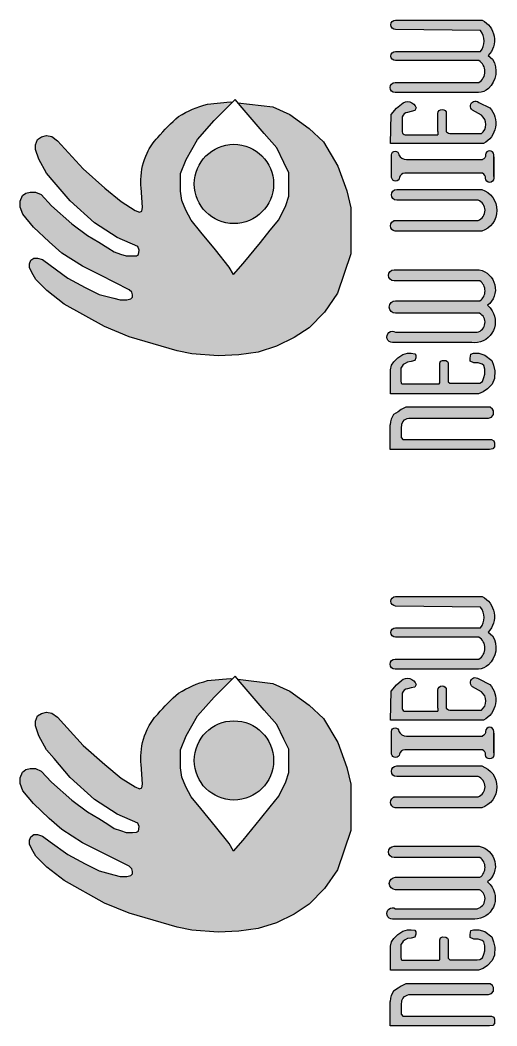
# Model space of a CAD drawing. Header units: millimetres. Extents: x -88727164121 to 1409438023, y -488056698 to 235964078476.
# Drawn here: x -1587241685 to -1459045217, y 2079841730 to 2350353755 of the extents above; entities that cross this region are included whole.
import ezdxf

# ---------------------------------------------------------------- set-up
doc = ezdxf.new("R2010")
doc.units = ezdxf.units.MM
doc.header["$MEASUREMENT"] = 0

msp = doc.modelspace()

# ---------------------------------------------------------------- hatches: boundary and pattern name
at = {"true_color": 0x22346e}
h = msp.add_hatch(color=159, dxfattribs=at)
h.dxf.hatch_style = 1
h.paths.add_polyline_path([(-1460300748.6, 2272176742.1), (-1460882697.3, 2272938235), (-1461545495.6, 2273648972.5, 0.6430154295), (-1463778994.5, 2283197132), (-1486685700, 2283197132, 1), (-1486685700, 2280194956.3), (-1463588502.5, 2280194956.3, -0.5076638907), (-1463588502.5, 2274857740.8), (-1486304716.1, 2274857740.8, 1), (-1486304716.1, 2271521987.1), (-1463731370.7, 2271521987.1, -0.7015073114), (-1464350470.4, 2266423045.5), (-1486304716.1, 2266423045.5, 1.3333676865), (-1487117512.3, 2263636572), (-1465817223.5, 2263636572, 0.6315893322)])
h.paths.add_polyline_path([(-1460313174.4, 2252443087), (-1459652222.9, 2253938369.6), (-1459579349, 2256036711.1), (-1459917142.7, 2257538579.9), (-1460436345.7, 2258846378.3), (-1462244599, 2260261666), (-1463939288, 2260769319.3), (-1465290331, 2260769319.3), (-1466054737.6, 2260538071.1), (-1466272155.9, 2259443256.6), (-1466220366.3, 2258664079.1), (-1465270241.6, 2258207480.7), (-1464105266.7, 2258207480.7), (-1462993243.6, 2257836569.4), (-1462534315.2, 2257465658.1), (-1462282860.3, 2256441229.7), (-1462282860.3, 2255091684.8), (-1462569616.4, 2254215761.9), (-1462904987.4, 2253191340.3), (-1463593383.3, 2252732116.8), (-1464384545.8, 2252664665.4), (-1469702404.6, 2252664665.4), (-1471710785.9, 2252664665.4), (-1472165444.8, 2253072734.1), (-1472165444.8, 2258153526.4), (-1472327498.3, 2258521083.7), (-1472802848.3, 2258769723.9), (-1473672087.1, 2258844789.2), (-1474224004.5, 2258595594.6), (-1474419004.1, 2258082288.3), (-1474419004.1, 2257486863.9), (-1474419004.1, 2252769970.7), (-1474598164.4, 2252561990.7), (-1484070071.8, 2252561990.7), (-1484588287.1, 2252561990.7), (-1484810377, 2252720729.5), (-1484838837.7, 2253342945.2), (-1484838837.7, 2254945216.8), (-1484838837.7, 2255957182.7), (-1484838837.7, 2256767296.8), (-1484507212.1, 2257272730.4), (-1484228161.3, 2257698034.4), (-1483681308.2, 2258014837), (-1483040809.7, 2258385890.3), (-1482112010.5, 2258518250.4), (-1481144763.5, 2258768567.5), (-1480844581.1, 2259536187.3), (-1480844581.1, 2260203681.6), (-1481128084.6, 2260620865.5), (-1482098622.9, 2260757316.6), (-1483108603.3, 2260757316.6), (-1484357790.1, 2260384978.6), (-1485713517.6, 2259504676.2), (-1486723600.9, 2258444239.9), (-1487402508.6, 2257516359.9), (-1487654612.9, 2256323913.1), (-1487684004.5, 2250772633.8), (-1487688724.4, 2249881167.3), (-1464026154.3, 2249881167.3), (-1462740810.5, 2250353962.2), (-1461577602, 2251149089.9)])
h.paths.add_polyline_path([(-1463110958.3, 2304802288.8), (-1485984344.5, 2304802288.8, 1), (-1485984344.5, 2301947965.1), (-1464108451.9, 2301947965.1, -0.6827581019), (-1464108451.9, 2296468077.3), (-1486409004.5, 2296468077.3, 0.8466027558), (-1486409004.5, 2293564911.4), (-1463110958.3, 2293564911.4, 0.7236102659)])
h.paths.add_polyline_path([(-1459894115.8, 2314109009.8, 1.0000001597), (-1462081483.8, 2314109009.8, -0.3220152431), (-1462872573.9, 2312843866.3), (-1483320466.8, 2312843866.3, -0.28627864), (-1485435297, 2314119977.8, 1), (-1487353578.6, 2314119977.8), (-1487353578.6, 2307999265.3, 0.8685153566), (-1485191673.1, 2307999265.3, -0.3736342106), (-1483835964.9, 2309176718.6), (-1462872890.8, 2309176718.6, -0.2681011269), (-1462081483.8, 2307806858, 0.9999999244), (-1459894115.8, 2307806858.3), (-1459894115.8, 2313603493.4)])
h.paths.add_polyline_path([(-1461317858.9, 2331965800, 0.3571575762), (-1460213084.6, 2339828947.6), (-1461389855.6, 2340807400, 0.5060807508), (-1463028393.6, 2350353755), (-1464000267.2, 2350353755), (-1486304719.3, 2350353755, 1), (-1486304719.3, 2347825266.9), (-1463465736.6, 2347522679.2, -0.3513599278), (-1463465736.6, 2341941665.2), (-1486304719.3, 2341941665.2, 1), (-1486304719.3, 2339461802.8), (-1463903079.5, 2339461802.8, -0.558739549), (-1463903079.5, 2333550517.3), (-1486387454.4, 2333550517.3, 1), (-1486387454.4, 2330843890), (-1463984888.1, 2330843890, 0.1696975097)])
h = msp.add_hatch(color=1)
h.dxf.hatch_style = 1
h.set_gradient(color1=(169, 83, 160), color2=(34, 52, 110), tint=1)
h.paths.add_polyline_path([(-1558511205.5, 2275120339.8), (-1560325532.4, 2275120339.8), (-1562047409.2, 2275562372.2), (-1565985249.2, 2276573276.6), (-1569765746.1, 2278444650.2), (-1574453939.3, 2280992957.9), (-1579183881.3, 2284420269.7), (-1581250696.8, 2285948895.9), (-1582531224.2, 2286331052.5), (-1583564630.4, 2286331052.5), (-1584328454.7, 2285791536.6), (-1584710365.3, 2284824903.3), (-1584710365.3, 2283813309.2), (-1584133760.8, 2282464465.2), (-1583026325.8, 2280558449.7), (-1580055510.7, 2277629574.5), (-1575375721.3, 2273987933.2), (-1564563378.7, 2267935740.4), (-1557923593.7, 2265193319.9), (-1545011171.6, 2261437787.3), (-1541049104.6, 2260622326.1), (-1533983283.1, 2260062584.9), (-1528414281.4, 2260370095.3), (-1523233174.5, 2261057131.9), (-1518278842.1, 2262645892.9), (-1513522369.4, 2264984246.1), (-1509561576.5, 2267601540.2), (-1505401804.2, 2271811375.2), (-1501895633.8, 2276891349), (-1498352491.2, 2287478320.1), (-1498352491.2, 2299878227), (-1499429338.5, 2304394071.3), (-1501787047.9, 2311103115), (-1505692003, 2317590979.1), (-1509542201.4, 2321163782.9), (-1514709045.6, 2324960545.3), (-1519250683.5, 2327005595.1), (-1528724943.3, 2328111879.9), (-1527579854.7, 2326734322.5), (-1521583152.4, 2319827360.8), (-1518187213.1, 2315988441.7), (-1516321163.6, 2312040549.8), (-1515024195.3, 2309296629.8), (-1515024195.3, 2305811103.7), (-1515024195.3, 2303030100.7), (-1515802378.9, 2300508658.6), (-1517716923.5, 2296678610), (-1519992523.8, 2293855796.5), (-1522633900.3, 2290579248.6), (-1527251124.3, 2284851721.5), (-1529898540.3, 2281914725.1), (-1530993115.5, 2283932341.3), (-1534737706.3, 2288544030.8), (-1538640916.6, 2293351069.7), (-1541229411.1, 2296538956.9), (-1542674307.7, 2299205877.6), (-1543778901.4, 2301819397.3), (-1544096694.5, 2304333037.2), (-1544096694.5, 2309110619.7), (-1542557854.3, 2312897732.7), (-1539588335.8, 2318257952.7), (-1535046720.4, 2323326850.5), (-1530142240.1, 2328277374), (-1530737715.9, 2328346906.2), (-1536859979.9, 2327758182.9, 0.0764481322), (-1544615442.3, 2324424620, 0.04875591), (-1550203474.1, 2318770598.1, 0.0891523166), (-1553102944.4, 2314582900.1, 0.111806834), (-1554746071.6, 2307496900, 0.0758549098), (-1554669018.4, 2305307122.2), (-1554288324.3, 2299049937.4), (-1555151832.7, 2298699644.4), (-1556332209.2, 2299162215.1), (-1560070648.3, 2301558032.2), (-1564472764.1, 2305194514), (-1570270149.1, 2310327867.6), (-1577174731, 2317909802.4), (-1578676492.6, 2319023895.5), (-1580126467, 2319308895.1), (-1581498764, 2318946165.8), (-1582534460.9, 2318272531.6), (-1583129986.8, 2316847533.6), (-1583129986.8, 2315577988.1), (-1582188466.1, 2312927823.8), (-1580106014, 2309146133.9), (-1578050980.6, 2306779927.9), (-1573741010.8, 2301748403.8), (-1567284865.4, 2295818313.1), (-1561150513.6, 2291855562.9), (-1555558385.2, 2289443632), (-1555221502, 2288491821.1), (-1555429702.9, 2286971593.4), (-1556980937.9, 2286945455.5), (-1558706441.6, 2286945455.5), (-1560229912.3, 2287434062.6), (-1561970036.2, 2287992154.5), (-1563679439.6, 2289119798), (-1566032972.8, 2290672355.1), (-1569107458.6, 2292460494.8), (-1573343724.4, 2295591237.1), (-1578817172.9, 2300424444.2), (-1581598914.9, 2303450253.2), (-1583133558.1, 2304111756.3), (-1584573764.6, 2304111756.3), (-1585683429.3, 2303828251.1), (-1586604217.2, 2303166748), (-1587241685, 2301654742.8), (-1587241685, 2300071864.7), (-1586515359.3, 2298131362.8), (-1583617977.9, 2294704984.2), (-1579415588, 2290681551.5), (-1575997292, 2287681120.4), (-1570438962.3, 2284147448.5), (-1565618733.9, 2281748412.8), (-1557324245.9, 2277540285.5), (-1556846796.1, 2275979618.8), (-1557457011.7, 2275369018.5)])
h = msp.add_hatch(color=159, dxfattribs=at)
h.dxf.hatch_style = 1
h.paths.add_polyline_path([(-1460838393.9, 2246226150.7), (-1461940632.9, 2246226150.7), (-1483559008.8, 2246226150.7), (-1484804048.4, 2245621408.1), (-1485625435.1, 2245041935.3), (-1486815772.9, 2244250736.3), (-1487473041.8, 2243030108), (-1487653641.9, 2242335301.2), (-1487737615.8, 2241472877.7), (-1487737615.8, 2234900887), (-1461050976.5, 2234900887), (-1460133322.3, 2235014678.6), (-1459682794.5, 2235578199.8), (-1459656376.6, 2236668020.9), (-1459884389.7, 2237226189.5), (-1460456135.9, 2237543586.1), (-1483786536.2, 2237543586.1), (-1484365312.4, 2237543586.1), (-1484651756.5, 2237992483.9), (-1484651756.5, 2240477972.3), (-1484578184.5, 2241696843.1), (-1484341622.7, 2242281664.7), (-1483840668.8, 2242838640.3), (-1483144901.9, 2243172820.2), (-1482689194.1, 2243320063.5), (-1480410960.6, 2243320063.5), (-1461317505, 2243320063.5), (-1460455981.4, 2243592580.4), (-1459938602.7, 2244267851), (-1459938602.7, 2245235748.8), (-1460186045.7, 2245730953.1)])
h.paths.add_polyline_path([(-1460954724.4, 2326738734.6), (-1463941524.4, 2328236871.5, 1.0533791526), (-1465628674.8, 2326126070.4), (-1463186785.7, 2324753052.2, -0.4795364184), (-1463186785.7, 2319831675), (-1471372294, 2319831675, -0.2102828402), (-1472637545.2, 2320311685), (-1472637545.2, 2325219538.1, 1), (-1474886178.7, 2325219538.1), (-1474886178.7, 2320375254.9), (-1474886178.7, 2319503164.8), (-1483712910.1, 2319503164.8, -0.4142135624), (-1484501475.5, 2320291730.2), (-1484501475.5, 2324383709.7, -0.3113301208), (-1483046272.8, 2325540518.5), (-1482070856.9, 2325813441.1), (-1481118316.6, 2326010642.4), (-1480770429.9, 2326727283.2, 0.5495903696), (-1484701030.6, 2327786479.4), (-1486063608.1, 2326663632.1), (-1487465292.8, 2324945229.3), (-1487618437.3, 2317144197.7), (-1462635717.7, 2317144197.7, 0.4942466692)])
h = msp.add_hatch(color=1)
h.dxf.hatch_style = 1
h.set_gradient(color1=(123, 190, 224), color2=(34, 52, 110))
h.paths.add_polyline_path([(-1540417074.6, 2306288185.7, -1), (-1519096702, 2306288185.7, -1)])
h = msp.add_hatch(color=159, dxfattribs=at)
h.dxf.hatch_style = 1
h.paths.add_polyline_path([(-1460300748.6, 2117117584.6), (-1460882697.3, 2117879077.5), (-1461545495.6, 2118589815, 0.6430154295), (-1463778994.5, 2128137974.6), (-1486685700, 2128137974.6, 1), (-1486685700, 2125135798.9), (-1463588502.5, 2125135798.9, -0.5076638907), (-1463588502.5, 2119798583.4), (-1486304716.1, 2119798583.4, 1), (-1486304716.1, 2116462829.6), (-1463731370.7, 2116462829.6, -0.7015073114), (-1464350470.4, 2111363888), (-1486304716.1, 2111363888, 1.3333676865), (-1487117512.3, 2108577414.6), (-1465817223.5, 2108577414.6, 0.6315893322)])
h.paths.add_polyline_path([(-1460313174.4, 2097383929.5), (-1459652222.9, 2098879212.2), (-1459579349, 2100977553.6), (-1459917142.7, 2102479422.5), (-1460436345.7, 2103787220.9), (-1462244599, 2105202508.6), (-1463939288, 2105710161.8), (-1465290331, 2105710161.8), (-1466054737.6, 2105478913.6), (-1466272155.9, 2104384099.2), (-1466220366.3, 2103604921.6), (-1465270241.6, 2103148323.3), (-1464105266.7, 2103148323.3), (-1462993243.6, 2102777412), (-1462534315.2, 2102406500.7), (-1462282860.3, 2101382072.2), (-1462282860.3, 2100032527.4), (-1462569616.4, 2099156604.5), (-1462904987.4, 2098132182.8), (-1463593383.3, 2097672959.3), (-1464384545.8, 2097605508), (-1469702404.6, 2097605508), (-1471710785.9, 2097605508), (-1472165444.8, 2098013576.7), (-1472165444.8, 2103094369), (-1472327498.3, 2103461926.3), (-1472802848.3, 2103710566.4), (-1473672087.1, 2103785631.8), (-1474224004.5, 2103536437.2), (-1474419004.1, 2103023130.9), (-1474419004.1, 2102427706.4), (-1474419004.1, 2097710813.2), (-1474598164.4, 2097502833.2), (-1484070071.8, 2097502833.2), (-1484588287.1, 2097502833.2), (-1484810377, 2097661572), (-1484838837.7, 2098283787.7), (-1484838837.7, 2099886059.3), (-1484838837.7, 2100898025.3), (-1484838837.7, 2101708139.3), (-1484507212.1, 2102213573), (-1484228161.3, 2102638877), (-1483681308.2, 2102955679.6), (-1483040809.7, 2103326732.9), (-1482112010.5, 2103459093), (-1481144763.5, 2103709410.1), (-1480844581.1, 2104477029.9), (-1480844581.1, 2105144524.1), (-1481128084.6, 2105561708), (-1482098622.9, 2105698159.2), (-1483108603.3, 2105698159.2), (-1484357790.1, 2105325821.1), (-1485713517.6, 2104445518.8), (-1486723600.9, 2103385082.5), (-1487402508.6, 2102457202.4), (-1487654612.9, 2101264755.7), (-1487684004.5, 2095713476.3), (-1487688724.4, 2094822009.8), (-1464026154.3, 2094822009.8), (-1462740810.5, 2095294804.7), (-1461577602, 2096089932.5)])
h.paths.add_polyline_path([(-1463110958.3, 2149743131.3), (-1485984344.5, 2149743131.3, 1), (-1485984344.5, 2146888807.6), (-1464108451.9, 2146888807.6, -0.6827581019), (-1464108451.9, 2141408919.9), (-1486409004.5, 2141408919.9, 0.8466027558), (-1486409004.5, 2138505753.9), (-1463110958.3, 2138505753.9, 0.7236102659)])
h.paths.add_polyline_path([(-1459894115.8, 2159049852.3, 1.0000001597), (-1462081483.8, 2159049852.3, -0.3220152431), (-1462872573.9, 2157784708.9), (-1483320466.8, 2157784708.9, -0.28627864), (-1485435297, 2159060820.3, 1), (-1487353578.6, 2159060820.3), (-1487353578.6, 2152940107.8, 0.8685153566), (-1485191673.1, 2152940107.8, -0.3736342106), (-1483835964.9, 2154117561.2), (-1462872890.8, 2154117561.2, -0.2681011269), (-1462081483.8, 2152747700.6, 0.9999999244), (-1459894115.8, 2152747700.9), (-1459894115.8, 2158544335.9)])
h.paths.add_polyline_path([(-1461317858.9, 2176906642.5, 0.3571575762), (-1460213084.6, 2184769790.2), (-1461389855.6, 2185748242.6, 0.5060807508), (-1463028393.6, 2195294597.6), (-1464000267.2, 2195294597.6), (-1486304719.3, 2195294597.6, 1), (-1486304719.3, 2192766109.4), (-1463465736.6, 2192463521.7, -0.3513599278), (-1463465736.6, 2186882507.7), (-1486304719.3, 2186882507.7, 1), (-1486304719.3, 2184402645.4), (-1463903079.5, 2184402645.4, -0.558739549), (-1463903079.5, 2178491359.9), (-1486387454.4, 2178491359.9, 1), (-1486387454.4, 2175784732.6), (-1463984888.1, 2175784732.6, 0.1696975097)])
h = msp.add_hatch(color=1)
h.dxf.hatch_style = 1
h.set_gradient(color1=(123, 190, 224), color2=(34, 52, 110), tint=1)
h.paths.add_polyline_path([(-1558511205.5, 2120061182.4), (-1560325532.4, 2120061182.4), (-1562047409.2, 2120503214.7), (-1565985249.2, 2121514119.1), (-1569765746.1, 2123385492.7), (-1574453939.3, 2125933800.5), (-1579183881.3, 2129361112.2), (-1581250696.8, 2130889738.5), (-1582531224.2, 2131271895), (-1583564630.4, 2131271895), (-1584328454.7, 2130732379.1), (-1584710365.3, 2129765745.8), (-1584710365.3, 2128754151.7), (-1584133760.8, 2127405307.8), (-1583026325.8, 2125499292.2), (-1580055510.7, 2122570417), (-1575375721.3, 2118928775.7), (-1564563378.7, 2112876582.9), (-1557923593.7, 2110134162.4), (-1545011171.6, 2106378629.8), (-1541049104.6, 2105563168.6), (-1533983283.1, 2105003427.4), (-1528414281.4, 2105310937.9), (-1523233174.5, 2105997974.4), (-1518278842.1, 2107586735.5), (-1513522369.4, 2109925088.7), (-1509561576.5, 2112542382.7), (-1505401804.2, 2116752217.8), (-1501895633.8, 2121832191.6), (-1498352491.2, 2132419162.6), (-1498352491.2, 2144819069.6), (-1499429338.5, 2149334913.9), (-1501787047.9, 2156043957.5), (-1505692003, 2162531821.6), (-1509542201.4, 2166104625.4), (-1514709045.6, 2169901387.9), (-1519250683.5, 2171946437.7), (-1528724943.3, 2173052722.5), (-1527579854.7, 2171675165), (-1521583152.4, 2164768203.3), (-1518187213.1, 2160929284.2), (-1516321163.6, 2156981392.3), (-1515024195.3, 2154237472.4), (-1515024195.3, 2150751946.2), (-1515024195.3, 2147970943.3), (-1515802378.9, 2145449501.1), (-1517716923.5, 2141619452.5), (-1519992523.8, 2138796639), (-1522633900.3, 2135520091.1), (-1527251124.3, 2129792564.1), (-1529898540.3, 2126855567.6), (-1530993115.5, 2128873183.9), (-1534737706.3, 2133484873.3), (-1538640916.6, 2138291912.3), (-1541229411.1, 2141479799.4), (-1542674307.7, 2144146720.2), (-1543778901.4, 2146760239.8), (-1544096694.5, 2149273879.7), (-1544096694.5, 2154051462.2), (-1542557854.3, 2157838575.3), (-1539588335.8, 2163198795.2), (-1535046720.4, 2168267693.1), (-1530142240.1, 2173218216.6), (-1530737715.9, 2173287748.7), (-1536859979.9, 2172699025.4, 0.0764481322), (-1544615442.3, 2169365462.6, 0.04875591), (-1550203474.1, 2163711440.6, 0.0891523166), (-1553102944.4, 2159523742.7, 0.111806834), (-1554746071.6, 2152437742.5, 0.0758549098), (-1554669018.4, 2150247964.8), (-1554288324.3, 2143990780), (-1555151832.7, 2143640487), (-1556332209.2, 2144103057.7), (-1560070648.3, 2146498874.7), (-1564472764.1, 2150135356.6), (-1570270149.1, 2155268710.2), (-1577174731, 2162850645), (-1578676492.6, 2163964738), (-1580126467, 2164249737.6), (-1581498764, 2163887008.4), (-1582534460.9, 2163213374.2), (-1583129986.8, 2161788376.2), (-1583129986.8, 2160518830.6), (-1582188466.1, 2157868666.3), (-1580106014, 2154086976.5), (-1578050980.6, 2151720770.4), (-1573741010.8, 2146689246.4), (-1567284865.4, 2140759155.7), (-1561150513.6, 2136796405.5), (-1555558385.2, 2134384474.5), (-1555221502, 2133432663.6), (-1555429702.9, 2131912435.9), (-1556980937.9, 2131886298.1), (-1558706441.6, 2131886298.1), (-1560229912.3, 2132374905.1), (-1561970036.2, 2132932997.1), (-1563679439.6, 2134060640.5), (-1566032972.8, 2135613197.6), (-1569107458.6, 2137401337.4), (-1573343724.4, 2140532079.7), (-1578817172.9, 2145365286.7), (-1581598914.9, 2148391095.7), (-1583133558.1, 2149052598.8), (-1584573764.6, 2149052598.8), (-1585683429.3, 2148769093.6), (-1586604217.2, 2148107590.5), (-1587241685, 2146595585.4), (-1587241685, 2145012707.3), (-1586515359.3, 2143072205.3), (-1583617977.9, 2139645826.7), (-1579415588, 2135622394), (-1575997292, 2132621962.9), (-1570438962.3, 2129088291.1), (-1565618733.9, 2126689255.3), (-1557324245.9, 2122481128), (-1556846796.1, 2120920461.4), (-1557457011.7, 2120309861)])
h = msp.add_hatch(color=159, dxfattribs=at)
h.dxf.hatch_style = 1
h.paths.add_polyline_path([(-1460838393.9, 2091166993.2), (-1461940632.9, 2091166993.2), (-1483559008.8, 2091166993.2), (-1484804048.4, 2090562250.7), (-1485625435.1, 2089982777.8), (-1486815772.9, 2089191578.8), (-1487473041.8, 2087970950.5), (-1487653641.9, 2087276143.8), (-1487737615.8, 2086413720.2), (-1487737615.8, 2079841729.6), (-1461050976.5, 2079841729.6), (-1460133322.3, 2079955521.2), (-1459682794.5, 2080519042.3), (-1459656376.6, 2081608863.5), (-1459884389.7, 2082167032.1), (-1460456135.9, 2082484428.6), (-1483786536.2, 2082484428.6), (-1484365312.4, 2082484428.6), (-1484651756.5, 2082933326.5), (-1484651756.5, 2085418814.9), (-1484578184.5, 2086637685.7), (-1484341622.7, 2087222507.3), (-1483840668.8, 2087779482.8), (-1483144901.9, 2088113662.7), (-1482689194.1, 2088260906.1), (-1480410960.6, 2088260906.1), (-1461317505, 2088260906.1), (-1460455981.4, 2088533423), (-1459938602.7, 2089208693.6), (-1459938602.7, 2090176591.4), (-1460186045.7, 2090671795.7)])
h.paths.add_polyline_path([(-1460954724.4, 2171679577.2), (-1463941524.4, 2173177714, 1.0533791526), (-1465628674.8, 2171066913), (-1463186785.7, 2169693894.7, -0.4795364184), (-1463186785.7, 2164772517.5), (-1471372294, 2164772517.5, -0.2102828402), (-1472637545.2, 2165252527.5), (-1472637545.2, 2170160380.7, 1), (-1474886178.7, 2170160380.7), (-1474886178.7, 2165316097.4), (-1474886178.7, 2164444007.3), (-1483712910.1, 2164444007.3, -0.4142135624), (-1484501475.5, 2165232572.7), (-1484501475.5, 2169324552.2, -0.3113301208), (-1483046272.8, 2170481361.1), (-1482070856.9, 2170754283.7), (-1481118316.6, 2170951485), (-1480770429.9, 2171668125.7, 0.5495903696), (-1484701030.6, 2172727321.9), (-1486063608.1, 2171604474.7), (-1487465292.8, 2169886071.8), (-1487618437.3, 2162085040.3), (-1462635717.7, 2162085040.3, 0.4942466692)])
h = msp.add_hatch(color=1)
h.dxf.hatch_style = 1
h.set_gradient(color1=(123, 190, 224), color2=(34, 52, 110))
h.paths.add_polyline_path([(-1540417074.6, 2151229028.3, -1), (-1519096702, 2151229028.3, -1)])

# ---------------------------------------------------------------- linework, layer by layer
at = {"color": 146, "true_color": 0x105689}
for p, q in [((-1527579854.7, 2326734322.5), (-1529446374.8, 2328979772.1)), ((-1521583152.4, 2319827360.8), (-1527579854.7, 2326734322.5)), ((-1518187213.1, 2315988441.7), (-1521583152.4, 2319827360.8)), ((-1516321163.6, 2312040549.8), (-1518187213.1, 2315988441.7)), ((-1515024195.3, 2305811103.7), (-1515024195.3, 2309296629.8)), ((-1515024195.3, 2303030100.7), (-1515024195.3, 2305811103.7)), ((-1517716923.5, 2296678610), (-1515802378.9, 2300508658.6)), ((-1519992523.8, 2293855796.5), (-1517716923.5, 2296678610)), ((-1522633900.3, 2290579248.6), (-1519992523.8, 2293855796.5)), ((-1527251124.3, 2284851721.5), (-1522633900.3, 2290579248.6)), ((-1529898540.3, 2281914725.1), (-1527251124.3, 2284851721.5)), ((-1527579854.7, 2171675165), (-1529446374.8, 2173920614.6)), ((-1521583152.4, 2164768203.3), (-1527579854.7, 2171675165)), ((-1518187213.1, 2160929284.2), (-1521583152.4, 2164768203.3)), ((-1516321163.6, 2156981392.3), (-1518187213.1, 2160929284.2)), ((-1515024195.3, 2150751946.2), (-1515024195.3, 2154237472.4)), ((-1515024195.3, 2147970943.3), (-1515024195.3, 2150751946.2)), ((-1517716923.5, 2141619452.5), (-1515802378.9, 2145449501.1)), ((-1519992523.8, 2138796639), (-1517716923.5, 2141619452.5)), ((-1522633900.3, 2135520091.1), (-1519992523.8, 2138796639)), ((-1527251124.3, 2129792564.1), (-1522633900.3, 2135520091.1)), ((-1529898540.3, 2126855567.6), (-1527251124.3, 2129792564.1))]:
    msp.add_line(p, q, dxfattribs=at)
at = {"color": 159, "true_color": 0x22346e}
for p, q in [((-1474886178.7, 2320375254.9), (-1474886178.7, 2319503164.8)), ((-1515024195.3, 2309296629.8), (-1516321163.6, 2312040549.8)), ((-1515802378.9, 2300508658.6), (-1515024195.3, 2303030100.7)), ((-1484651756.5, 2237992483.9), (-1484365312.4, 2237543586.1)), ((-1484365312.4, 2237543586.1), (-1483786536.2, 2237543586.1)), ((-1483786536.2, 2237543586.1), (-1460456135.9, 2237543586.1)), ((-1460456135.9, 2237543586.1), (-1459884389.7, 2237226189.5)), ((-1459884389.7, 2237226189.5), (-1459656376.6, 2236668020.9)), ((-1460133322.3, 2235014678.6), (-1461050976.5, 2234900887)), ((-1459682794.5, 2235578199.8), (-1460133322.3, 2235014678.6)), ((-1459656376.6, 2236668020.9), (-1459682794.5, 2235578199.8)), ((-1474886178.7, 2165316097.4), (-1474886178.7, 2164444007.3)), ((-1515024195.3, 2154237472.4), (-1516321163.6, 2156981392.3)), ((-1515802378.9, 2145449501.1), (-1515024195.3, 2147970943.3)), ((-1484651756.5, 2082933326.5), (-1484365312.4, 2082484428.6)), ((-1484365312.4, 2082484428.6), (-1483786536.2, 2082484428.6)), ((-1483786536.2, 2082484428.6), (-1460456135.9, 2082484428.6)), ((-1460456135.9, 2082484428.6), (-1459884389.7, 2082167032.1)), ((-1459682794.5, 2080519042.3), (-1460133322.3, 2079955521.2)), ((-1459884389.7, 2082167032.1), (-1459656376.6, 2081608863.5)), ((-1459656376.6, 2081608863.5), (-1459682794.5, 2080519042.3)), ((-1460133322.3, 2079955521.2), (-1461050976.5, 2079841729.6))]:
    msp.add_line(p, q, dxfattribs=at)
for points in [[(-1463984888.1, 2330843890), (-1486387454.4, 2330843890, -1), (-1486387454.4, 2333550517.3), (-1463903079.5, 2333550517.3, 0.558739549), (-1463903079.5, 2339461802.8), (-1486304719.3, 2339461802.8, -1), (-1486304719.3, 2341941665.2), (-1463465736.6, 2341941665.2, 0.3513599278), (-1463465736.6, 2347522679.2), (-1486304719.3, 2347825266.9, -1), (-1486304719.3, 2350353755), (-1464000267.2, 2350353755), (-1463028393.6, 2350353755, -0.5060807508), (-1461389855.6, 2340807400), (-1460213084.6, 2339828947.6, -0.3571575762), (-1461317858.9, 2331965800, -0.1696975097), (-1463984888.1, 2330843890, -1.8467585269)], [(-1462635717.7, 2317144197.7), (-1487618437.3, 2317144197.7), (-1487465292.8, 2324945229.3), (-1486063608.1, 2326663632.1), (-1484701030.6, 2327786479.4, -0.5495903696), (-1480770429.9, 2326727283.2), (-1481118316.6, 2326010642.4), (-1482070856.9, 2325813441.1), (-1483046272.8, 2325540518.5, 0.3113301208), (-1484501475.5, 2324383709.7), (-1484501475.5, 2320291730.2, 0.4142135624), (-1483712910.1, 2319503164.8), (-1474886178.7, 2319503164.8)], [(-1474886178.7, 2320375254.9), (-1474886178.7, 2325219538.1, -1), (-1472637545.2, 2325219538.1), (-1472637545.2, 2320311685, 0.2102828402), (-1471372294, 2319831675), (-1463186785.7, 2319831675, 0.4795364184), (-1463186785.7, 2324753052.2), (-1465628674.8, 2326126070.4, -1.0533791526), (-1463941524.4, 2328236871.5), (-1460954724.4, 2326738734.6, -0.4942466692), (-1462635717.7, 2317144197.7)], [(-1462872890.8, 2309176718.6), (-1483835964.9, 2309176718.6, 0.3736342106), (-1485191673.1, 2307999265.3, -0.8685153566), (-1487353578.6, 2307999265.3), (-1487353578.6, 2314119977.8, -1), (-1485435297, 2314119977.8, 0.2783325867), (-1483389166.1, 2312843866.3), (-1462872573.9, 2312843866.3)], [(-1459894115.8, 2313603493.4), (-1459894115.8, 2307806858.3, -1), (-1462081483.8, 2307806858.3, 0.268101085), (-1462872890.8, 2309176718.6)], [(-1459894115.8, 2308312374.7), (-1459894115.8, 2314109009.8, 1), (-1462081483.8, 2314109009.8, -0.3220152431), (-1462872573.9, 2312843866.3, -0.3220152431)], [(-1486852325.4, 2296468077.3), (-1464108451.9, 2296468077.3, 0.6827581019), (-1464108451.9, 2301947965.1), (-1485984344.5, 2301947965.1, -1), (-1485984344.5, 2304802288.8), (-1463110958.3, 2304802288.8, -0.7236102659), (-1463110958.3, 2293564911.4), (-1486409004.5, 2293564911.4, -0.8466027558), (-1486409004.5, 2296468077.3)], [(-1486304716.1, 2266423045.5), (-1464350470.4, 2266423045.5, 0.7015073114), (-1463731370.7, 2271521987.1), (-1486304716.1, 2271521987.1, -1), (-1486304716.1, 2274857740.8), (-1463588502.5, 2274857740.8, 0.5076638907), (-1463588502.5, 2280194956.3), (-1486685700, 2280194956.3, -1), (-1486685700, 2283197132), (-1463778994.5, 2283197132, -0.6430154295), (-1461545495.6, 2273648972.5), (-1460882697.3, 2272938235), (-1460300748.6, 2272176742.1, -0.6315893322), (-1465817223.5, 2263636572), (-1487117512.3, 2263636572, -1.3333676865), (-1486304716.1, 2266423045.5, 1.8236363972)], [(-1463984888.1, 2175784732.6), (-1486387454.4, 2175784732.6, -1), (-1486387454.4, 2178491359.9), (-1463903079.5, 2178491359.9, 0.558739549), (-1463903079.5, 2184402645.4), (-1486304719.3, 2184402645.4, -1), (-1486304719.3, 2186882507.7), (-1463465736.6, 2186882507.7, 0.3513599278), (-1463465736.6, 2192463521.7), (-1486304719.3, 2192766109.4, -1), (-1486304719.3, 2195294597.6), (-1464000267.2, 2195294597.6), (-1463028393.6, 2195294597.6, -0.5060807508), (-1461389855.6, 2185748242.6), (-1460213084.6, 2184769790.2, -0.3571575762), (-1461317858.9, 2176906642.5, -0.1696975097), (-1463984888.1, 2175784732.6, -1.8467585269)], [(-1462635717.7, 2162085040.3), (-1487618437.3, 2162085040.3), (-1487465292.8, 2169886071.8), (-1486063608.1, 2171604474.7), (-1484701030.6, 2172727321.9, -0.5495903696), (-1480770429.9, 2171668125.7), (-1481118316.6, 2170951485), (-1482070856.9, 2170754283.7), (-1483046272.8, 2170481361.1, 0.3113301208), (-1484501475.5, 2169324552.2), (-1484501475.5, 2165232572.7, 0.4142135624), (-1483712910.1, 2164444007.3), (-1474886178.7, 2164444007.3)], [(-1474886178.7, 2165316097.4), (-1474886178.7, 2170160380.7, -1), (-1472637545.2, 2170160380.7), (-1472637545.2, 2165252527.5, 0.2102828402), (-1471372294, 2164772517.5), (-1463186785.7, 2164772517.5, 0.4795364184), (-1463186785.7, 2169693894.7), (-1465628674.8, 2171066913, -1.0533791526), (-1463941524.4, 2173177714), (-1460954724.4, 2171679577.2, -0.4942466692), (-1462635717.7, 2162085040.3)], [(-1462872890.8, 2154117561.2), (-1483835964.9, 2154117561.2, 0.3736342106), (-1485191673.1, 2152940107.8, -0.8685153566), (-1487353578.6, 2152940107.8), (-1487353578.6, 2159060820.3, -1), (-1485435297, 2159060820.3, 0.2783325867), (-1483389166.1, 2157784708.9), (-1462872573.9, 2157784708.9)], [(-1459894115.8, 2153253217.2), (-1459894115.8, 2159049852.3, 1), (-1462081483.8, 2159049852.3, -0.3220152431), (-1462872573.9, 2157784708.9, -0.3220152431)], [(-1459894115.8, 2158544335.9), (-1459894115.8, 2152747700.8, -1), (-1462081483.8, 2152747700.8, 0.268101085), (-1462872890.8, 2154117561.2)], [(-1486852325.4, 2141408919.9), (-1464108451.9, 2141408919.9, 0.6827581019), (-1464108451.9, 2146888807.6), (-1485984344.5, 2146888807.6, -1), (-1485984344.5, 2149743131.3), (-1463110958.3, 2149743131.3, -0.7236102659), (-1463110958.3, 2138505753.9), (-1486409004.5, 2138505753.9, -0.8466027558), (-1486409004.5, 2141408919.9)], [(-1486304716.1, 2111363888), (-1464350470.4, 2111363888, 0.7015073114), (-1463731370.7, 2116462829.6), (-1486304716.1, 2116462829.6, -1), (-1486304716.1, 2119798583.4), (-1463588502.5, 2119798583.4, 0.5076638907), (-1463588502.5, 2125135798.9), (-1486685700, 2125135798.9, -1), (-1486685700, 2128137974.6), (-1463778994.5, 2128137974.6, -0.6430154295), (-1461545495.6, 2118589815), (-1460882697.3, 2117879077.5), (-1460300748.6, 2117117584.6, -0.6315893322), (-1465817223.5, 2108577414.6), (-1487117512.3, 2108577414.6, -1.3333676865), (-1486304716.1, 2111363888, 1.8236363972)]]:
    msp.add_lwpolyline(points, format="xyb", dxfattribs=at)
at = {"color": 146, "true_color": 0x105689}
for points in [[(-1545011171.6, 2261437787.3), (-1557923593.7, 2265193319.9), (-1564563378.7, 2267935740.4), (-1575375721.3, 2273987933.2), (-1580055510.7, 2277629574.5), (-1583026325.8, 2280558449.7), (-1584133760.8, 2282464465.2), (-1584710365.3, 2283813309.2), (-1584710365.3, 2284824903.3), (-1584328454.7, 2285791536.6), (-1583564630.4, 2286331052.5), (-1582531224.2, 2286331052.5), (-1581250696.8, 2285948895.9), (-1579183881.3, 2284420269.7), (-1574453939.3, 2280992957.9), (-1569765746.1, 2278444650.2), (-1565985249.2, 2276573276.6), (-1562047409.2, 2275562372.2), (-1560325532.4, 2275120339.8), (-1558511205.5, 2275120339.8), (-1557457011.7, 2275369018.5), (-1556992948.4, 2275833374.4), (-1556992948.4, 2276457354.9), (-1557210479.3, 2277168410.3), (-1557935572.7, 2277850436.1), (-1565618733.9, 2281748412.8), (-1570438962.3, 2284147448.5), (-1575997292, 2287681120.4), (-1579415588, 2290681551.5), (-1583617977.9, 2294704984.2), (-1586515359.3, 2298131362.8), (-1587241685, 2300071864.7), (-1587241685, 2301654742.8), (-1586604217.2, 2303166748), (-1585683429.3, 2303828251.1), (-1584573764.6, 2304111756.3), (-1583133558.1, 2304111756.3), (-1581598914.9, 2303450253.2), (-1578817172.9, 2300424444.2), (-1573343724.4, 2295591237.1), (-1569107458.6, 2292460494.8), (-1566032972.8, 2290672355.1), (-1563679439.6, 2289119798), (-1561970036.2, 2287992154.5), (-1560229912.3, 2287434062.6), (-1558706441.6, 2286945455.5), (-1556980937.9, 2286945455.5), (-1555906471.4, 2286963560), (-1555385357.2, 2287295393.5), (-1555221502, 2288491821.1), (-1555558385.2, 2289443632), (-1561150513.6, 2291855562.9), (-1567284865.4, 2295818313.1), (-1573741010.8, 2301748403.8), (-1578050980.6, 2306779927.9), (-1580106014, 2309146133.9), (-1582188466.1, 2312927823.8), (-1583129986.8, 2315577988.1), (-1583129986.8, 2316847533.6), (-1582534460.9, 2318272531.6), (-1581498764, 2318946165.8), (-1580126467, 2319308895.1), (-1578676492.6, 2319023895.5), (-1577174731, 2317909802.4), (-1570270149.1, 2310327867.6), (-1564472764.1, 2305194514), (-1560070648.3, 2301558032.2), (-1556332209.2, 2299162215.1), (-1555151832.7, 2298699644.4), (-1554539959.2, 2298947858.6), (-1554341513.9, 2299924175.1), (-1554669018.4, 2305307122.2, -0.0758549098), (-1554746071.6, 2307496900, -0.111806834), (-1553102944.4, 2314582900.1, -0.0891523166), (-1550203474.1, 2318770598.1, -0.04875591), (-1544615442.3, 2324424620, -0.0764481322), (-1536859979.9, 2327758182.9), (-1530737715.9, 2328346906.2), (-1530142240.1, 2328277374)], [(-1545011171.6, 2106378629.8), (-1557923593.7, 2110134162.4), (-1564563378.7, 2112876582.9), (-1575375721.3, 2118928775.7), (-1580055510.7, 2122570417), (-1583026325.8, 2125499292.2), (-1584133760.8, 2127405307.8), (-1584710365.3, 2128754151.7), (-1584710365.3, 2129765745.8), (-1584328454.7, 2130732379.1), (-1583564630.4, 2131271895), (-1582531224.2, 2131271895), (-1581250696.8, 2130889738.5), (-1579183881.3, 2129361112.2), (-1574453939.3, 2125933800.5), (-1569765746.1, 2123385492.7), (-1565985249.2, 2121514119.1), (-1562047409.2, 2120503214.7), (-1560325532.4, 2120061182.4), (-1558511205.5, 2120061182.4), (-1557457011.7, 2120309861), (-1556992948.4, 2120774216.9), (-1556992948.4, 2121398197.5), (-1557210479.3, 2122109252.8), (-1557935572.7, 2122791278.7), (-1565618733.9, 2126689255.3), (-1570438962.3, 2129088291.1), (-1575997292, 2132621962.9), (-1579415588, 2135622394), (-1583617977.9, 2139645826.7), (-1586515359.3, 2143072205.3), (-1587241685, 2145012707.3), (-1587241685, 2146595585.4), (-1586604217.2, 2148107590.5), (-1585683429.3, 2148769093.6), (-1584573764.6, 2149052598.8), (-1583133558.1, 2149052598.8), (-1581598914.9, 2148391095.7), (-1578817172.9, 2145365286.7), (-1573343724.4, 2140532079.7), (-1569107458.6, 2137401337.4), (-1566032972.8, 2135613197.6), (-1563679439.6, 2134060640.5), (-1561970036.2, 2132932997.1), (-1560229912.3, 2132374905.1), (-1558706441.6, 2131886298.1), (-1556980937.9, 2131886298.1), (-1555906471.4, 2131904402.5), (-1555385357.2, 2132236236), (-1555221502, 2133432663.6), (-1555558385.2, 2134384474.5), (-1561150513.6, 2136796405.5), (-1567284865.4, 2140759155.7), (-1573741010.8, 2146689246.4), (-1578050980.6, 2151720770.4), (-1580106014, 2154086976.5), (-1582188466.1, 2157868666.3), (-1583129986.8, 2160518830.6), (-1583129986.8, 2161788376.2), (-1582534460.9, 2163213374.2), (-1581498764, 2163887008.4), (-1580126467, 2164249737.6), (-1578676492.6, 2163964738), (-1577174731, 2162850645), (-1570270149.1, 2155268710.2), (-1564472764.1, 2150135356.6), (-1560070648.3, 2146498874.7), (-1556332209.2, 2144103057.7), (-1555151832.7, 2143640487), (-1554539959.2, 2143888701.1), (-1554341513.9, 2144865017.6), (-1554669018.4, 2150247964.8, -0.0758549098), (-1554746071.6, 2152437742.5, -0.111806834), (-1553102944.4, 2159523742.7, -0.0891523166), (-1550203474.1, 2163711440.6, -0.04875591), (-1544615442.3, 2169365462.6, -0.0764481322), (-1536859979.9, 2172699025.4), (-1530737715.9, 2173287748.7), (-1530142240.1, 2173218216.6)]]:
    msp.add_lwpolyline(points, format="xyb", dxfattribs=at)
for points in [[(-1528724943.3, 2328111879.9), (-1519250683.5, 2327005595.1), (-1514709045.6, 2324960545.3), (-1509542201.4, 2321163782.9), (-1505692003, 2317590979.1), (-1501787047.9, 2311103115), (-1499429338.5, 2304394071.3), (-1498352491.2, 2299878227), (-1498352491.2, 2287478320.1), (-1501895633.8, 2276891349), (-1505401804.2, 2271811375.2), (-1509561576.5, 2267601540.2), (-1513522369.4, 2264984246.1), (-1518278842.1, 2262645892.9), (-1523233174.5, 2261057131.9), (-1528414281.4, 2260370095.3), (-1533983283.1, 2260062584.9), (-1541049104.6, 2260622326.1), (-1545011171.6, 2261437787.3)], [(-1529898540.3, 2281914725.1), (-1530993115.5, 2283932341.3), (-1534737706.3, 2288544030.8), (-1538640916.6, 2293351069.7), (-1541229411.1, 2296538956.9), (-1542674307.7, 2299205877.6), (-1543778901.4, 2301819397.3), (-1544096694.5, 2304333037.2), (-1544096694.5, 2309110619.7), (-1542557854.3, 2312897732.7), (-1539588335.8, 2318257952.7), (-1535046720.4, 2323326850.5), (-1529446374.8, 2328979772.1)], [(-1528724943.3, 2173052722.5), (-1519250683.5, 2171946437.7), (-1514709045.6, 2169901387.9), (-1509542201.4, 2166104625.4), (-1505692003, 2162531821.6), (-1501787047.9, 2156043957.5), (-1499429338.5, 2149334913.9), (-1498352491.2, 2144819069.6), (-1498352491.2, 2132419162.6), (-1501895633.8, 2121832191.6), (-1505401804.2, 2116752217.8), (-1509561576.5, 2112542382.7), (-1513522369.4, 2109925088.7), (-1518278842.1, 2107586735.5), (-1523233174.5, 2105997974.4), (-1528414281.4, 2105310937.9), (-1533983283.1, 2105003427.4), (-1541049104.6, 2105563168.6), (-1545011171.6, 2106378629.8)], [(-1529898540.3, 2126855567.6), (-1530993115.5, 2128873183.9), (-1534737706.3, 2133484873.3), (-1538640916.6, 2138291912.3), (-1541229411.1, 2141479799.4), (-1542674307.7, 2144146720.2), (-1543778901.4, 2146760239.8), (-1544096694.5, 2149273879.7), (-1544096694.5, 2154051462.2), (-1542557854.3, 2157838575.3), (-1539588335.8, 2163198795.2), (-1535046720.4, 2168267693.1), (-1529446374.8, 2173920614.6)]]:
    msp.add_lwpolyline(points, dxfattribs=at)
at = {"color": 159, "true_color": 0x22346e}
for points in [[(-1464026154.3, 2249881167.3), (-1487688724.4, 2249881167.3), (-1487684004.5, 2250772633.8), (-1487654612.9, 2256323913.1), (-1487402508.6, 2257516359.9), (-1486723600.9, 2258444239.9), (-1485713517.6, 2259504676.2), (-1484357790.1, 2260384978.6), (-1483108603.3, 2260757316.6), (-1482098622.9, 2260757316.6), (-1481128084.6, 2260620865.5), (-1480844581.1, 2260203681.6), (-1480844581.1, 2259536187.3), (-1481144763.5, 2258768567.5), (-1482112010.5, 2258518250.4), (-1483040809.7, 2258385890.3), (-1483681308.2, 2258014837), (-1484228161.3, 2257698034.4), (-1484507212.1, 2257272730.4), (-1484838837.7, 2256767296.8), (-1484838837.7, 2255957182.7), (-1484838837.7, 2254945216.8), (-1484838837.7, 2253342945.2), (-1484810377, 2252720729.5), (-1484588287.1, 2252561990.7), (-1484070071.8, 2252561990.7), (-1474598164.4, 2252561990.7), (-1474419004.1, 2252769970.7), (-1474419004.1, 2257486863.9), (-1474419004.1, 2258082288.3), (-1474224004.5, 2258595594.6), (-1473672087.1, 2258844789.2), (-1472802848.3, 2258769723.9), (-1472327498.3, 2258521083.7), (-1472165444.8, 2258153526.4), (-1472165444.8, 2253072734.1), (-1471710785.9, 2252664665.4), (-1469702404.6, 2252664665.4), (-1464384545.8, 2252664665.4), (-1463593383.3, 2252732116.8), (-1462904987.4, 2253191340.3), (-1462569616.4, 2254215761.9), (-1462282860.3, 2255091684.8), (-1462282860.3, 2256441229.7), (-1462534315.2, 2257465658.1), (-1462993243.6, 2257836569.4), (-1464105266.7, 2258207480.7), (-1465270241.6, 2258207480.7), (-1466220366.3, 2258664079.1), (-1466272155.9, 2259443256.6), (-1466054737.6, 2260538071.1), (-1465290331, 2260769319.3), (-1463939288, 2260769319.3), (-1462244599, 2260261666), (-1460436345.7, 2258846378.3), (-1459917142.7, 2257538579.9), (-1459579349, 2256036711.1), (-1459652222.9, 2253938369.6), (-1460313174.4, 2252443087), (-1461577602, 2251149089.9), (-1462740810.5, 2250353962.2), (-1464026154.3, 2249881167.3)], [(-1484651756.5, 2237992483.9), (-1484651756.5, 2240477972.3), (-1484578184.5, 2241696843.1), (-1484341622.7, 2242281664.7), (-1483840668.8, 2242838640.3), (-1483144901.9, 2243172820.2), (-1482689194.1, 2243320063.5), (-1480410960.6, 2243320063.5), (-1461317505, 2243320063.5), (-1460455981.4, 2243592580.4), (-1459938602.7, 2244267851), (-1459938602.7, 2245235748.8), (-1460186045.7, 2245730953.1), (-1460838393.9, 2246226150.7), (-1461940632.9, 2246226150.7), (-1483559008.8, 2246226150.7), (-1484804048.4, 2245621408.1), (-1485625435.1, 2245041935.3), (-1486815772.9, 2244250736.3), (-1487473041.8, 2243030108), (-1487653641.9, 2242335301.2), (-1487737615.8, 2241472877.7)], [(-1461050976.5, 2234900887), (-1487737615.8, 2234900887), (-1487737615.8, 2241472877.7)], [(-1464026154.3, 2094822009.8), (-1487688724.4, 2094822009.8), (-1487684004.5, 2095713476.3), (-1487654612.9, 2101264755.7), (-1487402508.6, 2102457202.4), (-1486723600.9, 2103385082.5), (-1485713517.6, 2104445518.8), (-1484357790.1, 2105325821.1), (-1483108603.3, 2105698159.2), (-1482098622.9, 2105698159.2), (-1481128084.6, 2105561708), (-1480844581.1, 2105144524.1), (-1480844581.1, 2104477029.9), (-1481144763.5, 2103709410.1), (-1482112010.5, 2103459093), (-1483040809.7, 2103326732.9), (-1483681308.2, 2102955679.6), (-1484228161.3, 2102638877), (-1484507212.1, 2102213573), (-1484838837.7, 2101708139.3), (-1484838837.7, 2100898025.3), (-1484838837.7, 2099886059.3), (-1484838837.7, 2098283787.7), (-1484810377, 2097661572), (-1484588287.1, 2097502833.2), (-1484070071.8, 2097502833.2), (-1474598164.4, 2097502833.2), (-1474419004.1, 2097710813.2), (-1474419004.1, 2102427706.4), (-1474419004.1, 2103023130.9), (-1474224004.5, 2103536437.2), (-1473672087.1, 2103785631.8), (-1472802848.3, 2103710566.4), (-1472327498.3, 2103461926.3), (-1472165444.8, 2103094369), (-1472165444.8, 2098013576.7), (-1471710785.9, 2097605508), (-1469702404.6, 2097605508), (-1464384545.8, 2097605508), (-1463593383.3, 2097672959.3), (-1462904987.4, 2098132182.8), (-1462569616.4, 2099156604.5), (-1462282860.3, 2100032527.4), (-1462282860.3, 2101382072.2), (-1462534315.2, 2102406500.7), (-1462993243.6, 2102777412), (-1464105266.7, 2103148323.3), (-1465270241.6, 2103148323.3), (-1466220366.3, 2103604921.6), (-1466272155.9, 2104384099.2), (-1466054737.6, 2105478913.6), (-1465290331, 2105710161.8), (-1463939288, 2105710161.8), (-1462244599, 2105202508.6), (-1460436345.7, 2103787220.9), (-1459917142.7, 2102479422.5), (-1459579349, 2100977553.6), (-1459652222.9, 2098879212.2), (-1460313174.4, 2097383929.5), (-1461577602, 2096089932.5), (-1462740810.5, 2095294804.7), (-1464026154.3, 2094822009.8)], [(-1484651756.5, 2082933326.5), (-1484651756.5, 2085418814.9), (-1484578184.5, 2086637685.7), (-1484341622.7, 2087222507.3), (-1483840668.8, 2087779482.8), (-1483144901.9, 2088113662.7), (-1482689194.1, 2088260906.1), (-1480410960.6, 2088260906.1), (-1461317505, 2088260906.1), (-1460455981.4, 2088533423), (-1459938602.7, 2089208693.6), (-1459938602.7, 2090176591.4), (-1460186045.7, 2090671795.7), (-1460838393.9, 2091166993.2), (-1461940632.9, 2091166993.2), (-1483559008.8, 2091166993.2), (-1484804048.4, 2090562250.7), (-1485625435.1, 2089982777.8), (-1486815772.9, 2089191578.8), (-1487473041.8, 2087970950.5), (-1487653641.9, 2087276143.8), (-1487737615.8, 2086413720.2)], [(-1461050976.5, 2079841729.6), (-1487737615.8, 2079841729.6), (-1487737615.8, 2086413720.2)]]:
    msp.add_lwpolyline(points, dxfattribs=at)
for centre in [(-1529756888.3, 2306288185.7), (-1529756888.3, 2151229028.3)]:
    msp.add_circle(centre, 10660186.3, dxfattribs=at)

doc.saveas('drawing.dxf')
